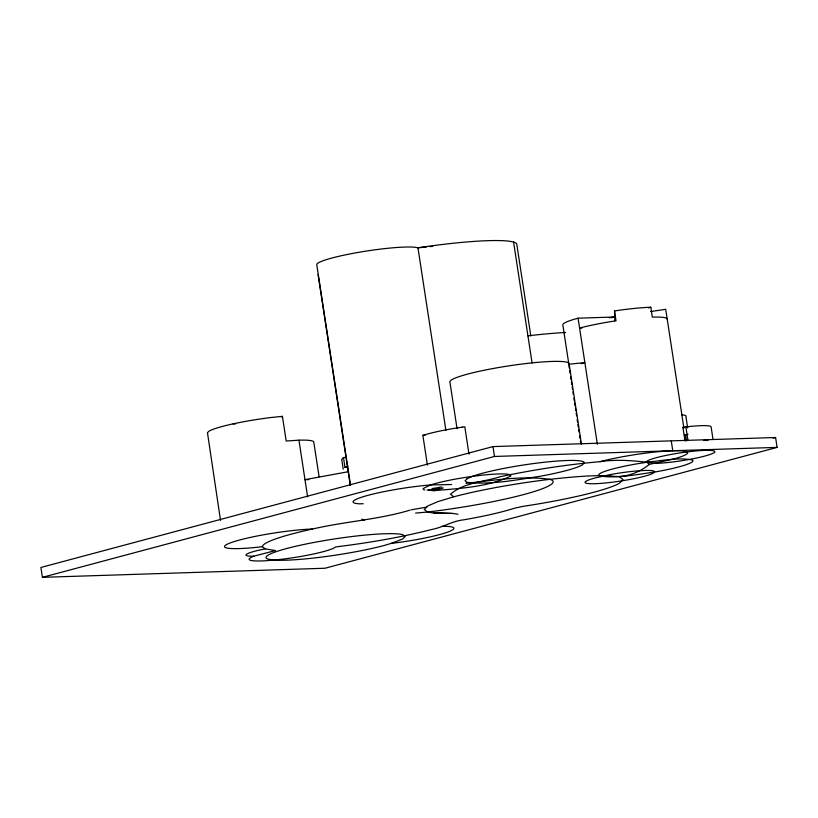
<?xml version="1.0" encoding="UTF-8"?>
<svg xmlns="http://www.w3.org/2000/svg" width="818" height="818" viewBox="0 0 818 818"><rect width="100%" height="100%" fill="white"/><g stroke="black" fill="none" stroke-linecap="round" stroke-linejoin="round"><path stroke-width="1.23" d="M614.829 320.738L614.522 310.942A52.035 5.982 -8.7 0 1 650.821 307.251L652.335 317.128A52.035 5.982 -8.7 0 1 667.212 319.163M282.118 417.425L282.414 416.352L272.169 417.384A52.035 5.982 -8.7 0 0 208.968 431.168L207.465 432.681L220.512 520.36M441.822 486.955L439.368 487.395L438.407 489.379L433.826 490.677L427.047 490.074M345.994 457.293L343.468 457.589L341.709 459.368L343.223 469.235M581.434 444.205L569.134 363.816L568.694 364.255L584.86 362.619M453.755 496.812L450.493 494.236C463.99 482.416 484.113 481.935 500.636 476.618C533.459 469.818 566.608 464.563 600.023 461.679A52.035 5.982 -8.7 0 1 672.774 450.738L680.903 450.769L685.975 451.464L687.662 452.773A52.035 5.982 -8.7 0 1 672.406 459.348L649.277 464.389C638.95 473.039 623.5 478.602 610.003 475.739C589.89 475.135 569.849 477.18 549.89 479.338A100.532 11.554 -8.7 0 0 453.755 496.812L437.855 501.628L427.804 505.953L424.286 509.512L427.538 512.048L432.425 512.855L451.996 513.448M646.026 461.853L647.59 460.779A34.653 3.988 -8.7 0 1 680.811 452.804L689.676 451.608A34.653 3.988 -8.7 0 1 710.218 454.419A34.653 3.988 -8.7 0 1 656.292 463.366C637.897 461.107 619.001 458.796 600.023 461.679M343.468 457.589L344.981 467.467L347.998 466.168M451.648 484.532L430.452 484.951L423.08 488.602L423.806 489.839L424.787 489.87M391.137 543.418L402.681 538.99L405.145 536.506L402.865 534.737A70.368 8.088 -8.7 0 0 317.905 541.72A70.368 8.088 -8.7 0 0 268.284 559.205L275.145 560.146A70.368 8.088 -8.7 0 0 384.511 545.391L391.137 543.418A50.266 5.777 -8.7 0 0 443.509 533.459A50.266 5.777 -8.7 0 0 447.405 526.393L442.006 526.373M253.877 556.189L275.461 550.555L265.226 548.878L261.586 549.594A29.857 3.436 -8.7 0 0 253.877 556.189A43.998 5.061 -8.7 0 0 265.922 560.739L279.173 559.563A43.998 5.061 -8.7 0 0 335.574 546.966C367.906 542.917 400.125 537.579 431.71 529.491C442.743 527.508 452.364 520.994 463.499 519.87A81.299 9.346 -8.7 0 0 514.778 508.131L523.172 506.332A100.532 11.554 -8.7 0 0 619.543 483.172L623.06 479.624L619.809 477.088M443.233 487.947L438.407 489.379L428.499 489.737M611.823 317.681L614.257 317.026L578.07 318.192A52.035 5.982 -8.7 0 0 562.815 324.766L568.858 364.255M648.388 307.905L650.821 307.251M492.978 446.597L40.9 567.457L42.413 577.334L325.022 568.244L777.1 447.385L775.587 437.507L492.978 446.597L494.481 456.464L777.1 447.385M42.413 577.334L494.481 456.464M773.122 438.172L775.587 437.507M410.176 510.095C378.274 519.655 344.92 521.475 312.527 529.021A52.035 5.982 -8.7 0 0 231.545 542.446A52.035 5.982 -8.7 0 0 262.394 546.68A100.532 11.554 -8.7 0 1 312.527 529.021M426.659 507.119L411.413 509.788M348.611 471.649L304.981 479.665A52.035 5.982 -8.7 0 1 308.795 479.593M439.368 487.395L431.986 488.591L438.407 489.379L435.892 489.287M609.236 317.783L614.257 317.026M650.647 311.556L665.709 309.296L683.889 428.1L682.907 427.333L685.903 426.924A34.653 3.988 -8.7 0 1 711.128 427.027L713.01 439.368M462.374 427.108L464.818 426.791L468.99 454.113M344.981 467.467L347.497 467.16M465.933 483.326C493.745 480.401 521.976 475.442 549.89 479.338A100.532 11.554 -8.7 0 1 523.714 494.563A100.532 11.554 -8.7 0 1 427.548 512.037L415.626 513.091M426.515 246.975L417.957 247.793A52.035 5.982 -8.7 0 0 361.74 251.811A52.035 5.982 -8.7 0 0 316.75 264.572L350.544 485.422M430.186 246.617L432.64 246.392M319.102 476.771L313.815 442.221A52.035 5.982 -8.7 0 0 298.938 440.176L286.198 441.025L282.414 416.352M425.227 435.196L422.865 435.34L427.415 465.105M433.826 490.677C459.624 488.377 487.221 487.272 510.872 476.056L510.146 474.818A44.499 5.112 -8.7 0 0 481.209 475.289L469.951 476.72A44.499 5.051 -8.7 0 0 430.657 484.941M363.233 503.704L359.818 503.837A52.035 5.982 -8.7 0 1 368.304 495.258A52.035 5.982 -8.7 0 1 430.452 484.951M582.068 327.987L579.573 328.069A52.035 5.982 -8.7 0 1 616.036 320.809L614.522 310.942M233.099 423.867L235.615 423.898M433.468 512.855L453.039 513.448L457.916 514.256M364.347 520.309L362.292 519.972L362.057 518.98M687.999 434.307A34.653 3.988 -8.7 0 1 685.556 434.767L684.513 434.45L685.453 440.616M262.394 546.68L265.226 548.878M647.498 462.886L649.277 464.389M457.058 428.714L449.869 381.75A60.317 6.933 -8.7 0 1 509.808 365.718A60.317 6.933 -8.7 0 1 569.134 363.816M687.672 427.957L685.975 416.853A47.7 5.481 -8.7 0 0 681.496 414.706M685.903 426.924L687.979 440.503M685.556 434.767L686.506 440.933M682.907 427.333L684.983 440.902M671.271 440.861L672.774 450.738M578.07 318.192L597.355 444.266M568.888 365.513L569.277 368.028M569.655 370.544L570.044 373.049M570.616 376.822L571.005 379.337M571.383 381.842L571.772 384.358M572.15 386.873L572.539 389.378M572.927 391.894L573.306 394.409M573.888 398.172L574.267 400.687M574.655 403.202L575.034 405.708M575.422 408.223L575.8 410.738M576.189 413.254L576.578 415.759M577.15 419.532L577.539 422.037M577.917 424.552L578.306 427.068M578.684 429.583L579.072 432.088M579.645 435.861L580.034 438.376M580.412 440.882L580.8 443.397M530.81 335.891L516.843 244.613A100.532 11.554 -8.7 0 0 417.957 247.793L445.892 430.329M513.581 242.077L532.089 362.998M318.059 274.5L350.309 485.503M298.938 440.176L307.619 496.935M527.937 335.85A100.532 11.554 -8.7 0 1 565.616 332.486M581.005 363.703A52.035 5.982 -8.7 0 1 583.531 362.977M703.48 440.473A34.653 3.988 -8.7 0 1 707.959 440.452M423.07 435.319A44.499 5.051 -8.7 0 1 462.354 427.139M654.594 471.853L653.367 473.101A35.184 4.049 -8.7 0 1 628.643 479.706L619.635 481.199A35.184 4.049 -8.7 0 1 587.6 483.489A35.184 4.049 -8.7 0 1 595.34 477.876L610.974 474.46A35.184 4.049 -8.7 0 1 637.355 470.902L644.533 470.473A35.184 4.049 -8.7 0 1 654.594 471.853M467.129 478.673L465.023 480.81L466.976 482.323C491.321 484.931 515.769 479.972 539.798 476.332A60.317 6.933 -8.7 0 0 582.181 465.002L584.287 462.876A60.317 6.933 -8.7 0 0 540.381 462.702A60.317 6.933 -8.7 0 0 473.162 476.076L467.129 478.673M649.39 461.873L637.089 463.806A47.7 5.481 -8.7 0 0 598.745 474.614L599.41 475.964C617.682 478.775 636.292 474.43 654.42 472.088A47.7 5.481 -8.7 0 0 692.11 459.931C678.01 457.293 663.49 460.534 649.39 461.873"/></g></svg>
